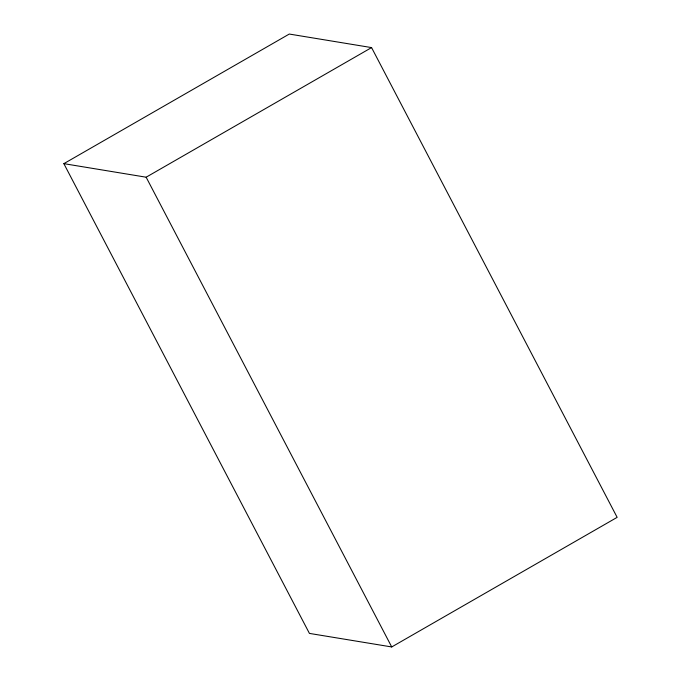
<?xml version="1.0" encoding="UTF-8"?>
<svg xmlns="http://www.w3.org/2000/svg" width="681" height="681" viewBox="0 0 681 681"><rect width="100%" height="100%" fill="white"/><g stroke="black" fill="none" stroke-linecap="round" stroke-linejoin="round"><path stroke-width="1.02" d="M63.852 163.653L289.28 34.05L371.571 47.593L617.148 517.347L391.72 646.95L309.429 633.407L63.852 163.653L146.143 177.205L371.571 47.593M146.143 177.205L391.72 646.95"/></g></svg>
